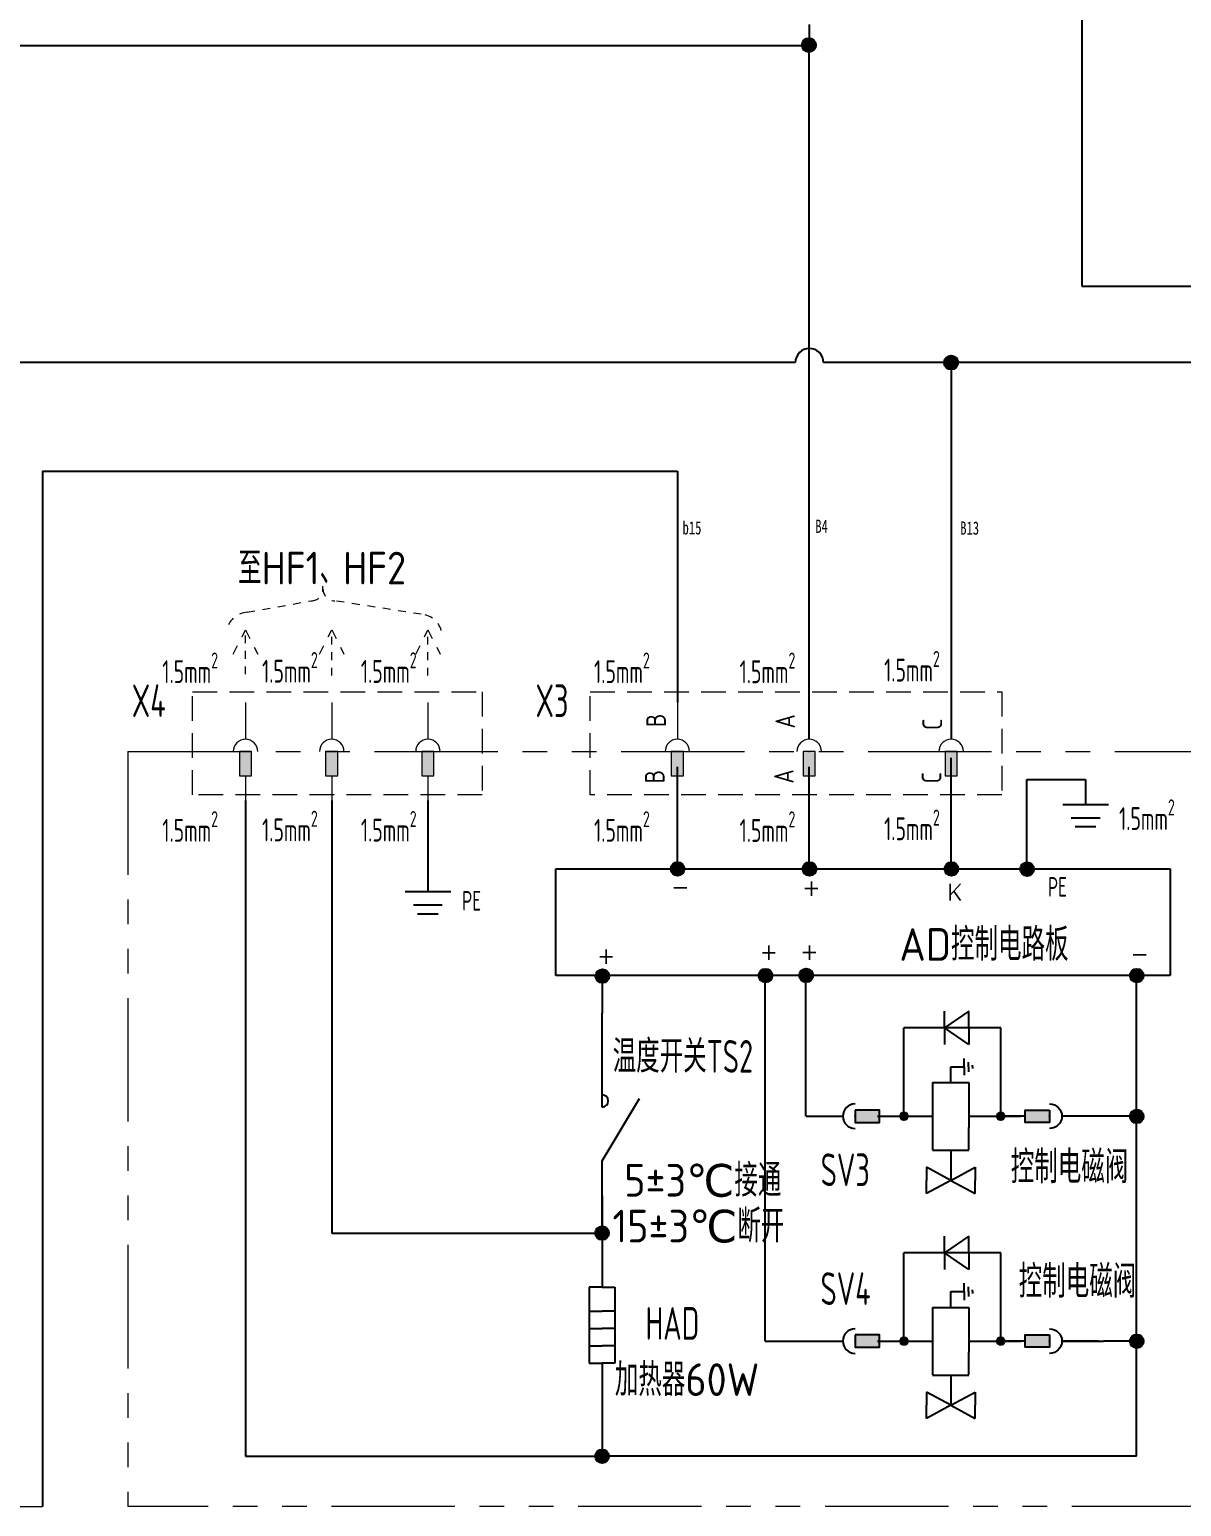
# Model space of a CAD drawing. Header units: millimetres. Extents: x 0 to 840, y 0 to 594.
# Drawn here: x 465.7 to 614, y 193.2 to 383.2 of the extents above; entities that cross this region are included whole.
import ezdxf
from ezdxf.enums import TextEntityAlignment as Align

# ---------------------------------------------------------------- set-up
doc = ezdxf.new("R2010")
doc.units = ezdxf.units.MM
for name, pattern in [('CENTER2', [12, 7, -1, 1, -1, 1, -1]), ('HIDDEN', [9.525, 6.35, -3.175]), ('PHANTOM2', [31.75, 15.875, -3.175, 3.175, -3.175, 3.175, -3.175]), ('虚线', [2, 1, -1])]:
    doc.linetypes.add(name, pattern=pattern)
for name, color, linetype, lineweight in [('BLK_0.5mm^2', 7, 'Continuous', 18), ('SYMS', 7, 'Continuous', 18), ('TAGS', 51, 'Continuous', 18), ('双点划线', 6, 'CENTER2', 18), ('尺寸线层', 3, 'Continuous', 13), ('标注', 3, 'Continuous', 18), ('粗实线层', 7, 'Continuous', 25), ('虚线', 2, 'HIDDEN', 18), ('虚线层', 6, '虚线', 13)]:
    doc.layers.add(name, color=color, linetype=linetype, lineweight=lineweight)
doc.layers.add('触点标识', color=11, linetype='Continuous')
doc.styles.add('WD', font='romans.shx', dxfattribs={"bigfont": 'gbcbig.shx'})
doc.styles.add('WD_IEC', font='isocp2.shx', dxfattribs={"width": 0.9, "bigfont": 'gbcbig.shx'})
doc.styles.add('工程字', font='gbenor.shx', dxfattribs={"bigfont": 'gbcbig.shx'})
doc.styles.add('标准', font='isoct2.shx')
doc.styles.add('海泰标注样式', font='isocp.shx', dxfattribs={"width": 0.7, "bigfont": 'gbcbig.shx'})
doc.styles.add('海泰汉字样式', font='仿宋_GB2312.ttf', dxfattribs={"width": 0.7, "height": 1.7})

# ---------------------------------------------------------------- blocks, each defined once
blk = doc.blocks.new('HA1X2_1')
blk.add_lwpolyline([(-1.25, -2.5), (0, 0), (1.25, -2.5)])
at = {"style": 'WD_IEC'}
for tag, p in [('DESC1', (0, 5.1)), ('DESC2', (0, 1.25))]:
    blk.add_attdef(tag, text='', height=2.5, dxfattribs=at).set_placement(p, align=Align.CENTER)
blk.add_attdef('X8TERM01', (0, 0), '', height=0.32, dxfattribs=at)
blk = doc.blocks.new('VC01JP_1')
blk.add_hatch(color=256).paths.add_polyline_path([(0.62, -2.5), (0.62, 0), (-0.62, 0), (-0.62, -2.5)], flags=0)
for p, q in [((0, 5), (0, 1.25)), ((0, -2.5), (0, -5))]:
    blk.add_line(p, q)
blk.add_lwpolyline([(0.62, 0), (-0.62, 0), (-0.62, -2.5), (0.62, -2.5)], close=True)
blk.add_arc((0, 0), 1.25, 0, 180)
blk.add_point((0, 0))
at = {"style": 'WD_IEC'}
for tag, p in [('INST', (-5.25, 8)), ('LOC', (-5.25, 5)), ('TAG1', (-5.25, 2)), ('DESC1', (-5.25, -5.1)), ('DESC2', (-5.25, -8.1)), ('DESC3', (-5.25, -11.1))]:
    blk.add_attdef(tag, text='', height=2, dxfattribs=at).set_placement(p, align=Align.RIGHT)
blk.add_attdef('TERM02', text='', height=2, rotation=90, dxfattribs=at).set_placement((-1, 5), align=Align.RIGHT)
for tag, p, height in [('X2TERM02', (0, 5), 0.32), ('X2TERMDESC02', (0, 4.48), 0.32), ('MFG', (2.75, 4), 1.5), ('CAT', (2.75, 1.5), 1.5), ('X4LINK', (-1.25, -1.25), 0.32), ('X1LINK', (1.25, -1.25), 0.32), ('ASSYCODE', (2.75, -2.75), 1), ('FAMILY', (2.75, -4.25), 1), ('X8TERM01', (0, -5), 0.32), ('X8TERMDESC01', (0, -5.52), 0.32), ('CATDESC', (2.75, -5.75), 1)]:
    blk.add_attdef(tag, p, '', height=height, dxfattribs=at)
blk.add_attdef('TERM01', (-1, -5), '', height=2, rotation=90, dxfattribs=at)
blk = doc.blocks.new('gwae')
blk.add_hatch(color=256).paths.add_polyline_path([(413.18, 275.01), (413.18, 278.76), (411.3, 278.76), (411.3, 275.01)], flags=0)
for p, q in [((412.24, 286.26), (412.24, 280.64)), ((412.24, 275.01), (412.24, 271.26))]:
    blk.add_line(p, q)
blk.add_lwpolyline([(413.18, 278.76), (411.3, 278.76), (411.3, 275.01), (413.18, 275.01)], close=True)
blk.add_arc((412.24, 278.76), 1.88, 0, 180)
blk.add_point((412.24, 278.76))
blk = doc.blocks.new('rq2e')
at = {"color": 7, "ltscale": 0.416487}
blk.add_line((1065.04, 260.3), (1065.04, 251.87), dxfattribs=at)
at = {"color": 7, "ltscale": 0.007597}
for p, q in [((1064.45, 256.26), (1064.49, 256.48)), ((1064.45, 256.26), (1064.49, 256.48)), ((1064.49, 256.03), (1064.45, 256.26)), ((1064.49, 256.03), (1064.45, 256.26)), ((1064.49, 256.48), (1064.62, 256.67)), ((1064.49, 256.48), (1064.62, 256.67)), ((1064.62, 255.84), (1064.49, 256.03)), ((1064.62, 255.84), (1064.49, 256.03)), ((1064.62, 256.67), (1064.81, 256.8)), ((1064.62, 256.67), (1064.81, 256.8)), ((1064.81, 255.71), (1064.62, 255.84)), ((1064.81, 255.71), (1064.62, 255.84)), ((1064.81, 256.8), (1065.04, 256.85)), ((1064.81, 256.8), (1065.04, 256.85)), ((1065.04, 255.66), (1064.81, 255.71)), ((1065.04, 255.66), (1064.81, 255.71)), ((1065.04, 256.85), (1065.27, 256.8)), ((1065.04, 256.85), (1065.27, 256.8)), ((1065.27, 255.71), (1065.04, 255.66)), ((1065.27, 255.71), (1065.04, 255.66)), ((1065.27, 256.8), (1065.46, 256.67)), ((1065.27, 256.8), (1065.46, 256.67)), ((1065.46, 255.84), (1065.27, 255.71)), ((1065.46, 255.84), (1065.27, 255.71)), ((1065.46, 256.67), (1065.59, 256.48)), ((1065.46, 256.67), (1065.59, 256.48)), ((1065.59, 256.03), (1065.46, 255.84)), ((1065.59, 256.03), (1065.46, 255.84)), ((1065.59, 256.48), (1065.63, 256.26)), ((1065.59, 256.48), (1065.63, 256.26)), ((1065.63, 256.26), (1065.59, 256.03)), ((1065.63, 256.26), (1065.59, 256.03)), ((1064.45, 241.44), (1064.49, 241.66)), ((1064.45, 241.44), (1064.49, 241.66)), ((1064.49, 241.21), (1064.45, 241.44)), ((1064.49, 241.21), (1064.45, 241.44)), ((1064.49, 241.66), (1064.62, 241.85)), ((1064.49, 241.66), (1064.62, 241.85)), ((1064.62, 241.02), (1064.49, 241.21)), ((1064.62, 241.02), (1064.49, 241.21)), ((1064.62, 241.85), (1064.81, 241.98)), ((1064.62, 241.85), (1064.81, 241.98)), ((1064.81, 240.89), (1064.62, 241.02)), ((1064.81, 240.89), (1064.62, 241.02)), ((1064.81, 241.98), (1065.04, 242.03)), ((1064.81, 241.98), (1065.04, 242.03)), ((1065.04, 240.85), (1064.81, 240.89)), ((1065.04, 240.85), (1064.81, 240.89)), ((1065.04, 242.03), (1065.27, 241.98)), ((1065.04, 242.03), (1065.27, 241.98)), ((1065.27, 240.89), (1065.04, 240.85)), ((1065.27, 240.89), (1065.04, 240.85)), ((1065.27, 241.98), (1065.46, 241.85)), ((1065.27, 241.98), (1065.46, 241.85)), ((1065.46, 241.02), (1065.27, 240.89)), ((1065.46, 241.02), (1065.27, 240.89)), ((1065.46, 241.85), (1065.59, 241.66)), ((1065.46, 241.85), (1065.59, 241.66)), ((1065.59, 241.21), (1065.46, 241.02)), ((1065.59, 241.21), (1065.46, 241.02)), ((1065.59, 241.66), (1065.63, 241.44)), ((1065.59, 241.66), (1065.63, 241.44)), ((1065.63, 241.44), (1065.59, 241.21)), ((1065.63, 241.44), (1065.59, 241.21))]:
    blk.add_line(p, q, dxfattribs=at)
at = {"color": 7, "ltscale": 0.445714}
for p, q in [((1065.03, 256.26), (1078.57, 256.26)), ((1065.03, 256.26), (1078.57, 256.26)), ((1065.04, 241.44), (1078.58, 241.44)), ((1065.04, 241.44), (1078.58, 241.44))]:
    blk.add_line(p, q, dxfattribs=at)
at = {"color": 7, "ltscale": 0.204694}
blk.add_line((1078.58, 250.04), (1078.57, 256.26), dxfattribs=at)
blk.add_line((1078.58, 250.04), (1078.57, 256.26), dxfattribs=at)
at = {"color": 7, "ltscale": 0.092843}
for q in [(1053.19, 252.81), (1053.19, 252.81), (1057.23, 252.81), (1057.23, 252.81), (1053.19, 245.38), (1053.19, 245.38), (1057.23, 245.38), (1057.23, 245.38)]:
    blk.add_line((1055.21, 249.09), q, dxfattribs=at)
at = {"color": 7, "ltscale": 0.044268}
for p, q in [((1053.19, 252.81), (1055.21, 252.81)), ((1053.19, 252.81), (1055.21, 252.81)), ((1053.19, 245.38), (1055.21, 245.38)), ((1053.19, 245.38), (1055.21, 245.38))]:
    blk.add_line(p, q, dxfattribs=at)
at = {"color": 7, "ltscale": 0.044269}
for p, q in [((1057.23, 252.81), (1055.21, 252.81)), ((1057.23, 252.81), (1055.21, 252.81)), ((1057.23, 245.38), (1055.21, 245.38)), ((1057.23, 245.38), (1055.21, 245.38))]:
    blk.add_line(p, q, dxfattribs=at)
at = {"color": 7, "ltscale": 0.18267}
for p, q in [((1059.83, 251.87), (1059.83, 246.32)), ((1070.2, 251.87), (1070.2, 246.32))]:
    blk.add_line(p, q, dxfattribs=at)
at = {"color": 7, "ltscale": 0.226511}
for p, q in [((1070.2, 251.87), (1059.88, 251.87)), ((1059.88, 246.32), (1063.32, 246.32)), ((1070.2, 246.32), (1063.32, 246.32)), ((1070.2, 246.32), (1063.32, 246.32))]:
    blk.add_line(p, q, dxfattribs=at)
at = {"color": 7, "ltscale": 0.121009}
blk.add_line((1059.83, 249.09), (1055.21, 249.09), dxfattribs=at)
at = {"color": 7, "ltscale": 0.067085}
blk.add_line((1070.2, 249.09), (1072.61, 249.09), dxfattribs=at)
at = {"color": 7, "ltscale": 0.04459}
blk.add_line((1072.61, 249.09), (1072.61, 247.05), dxfattribs=at)
at = {"color": 7, "ltscale": 0.148438}
for p in [(1076.03, 246.32), (1076.03, 246.32), (1081.13, 246.32), (1081.13, 246.32)]:
    blk.add_line(p, (1078.58, 250.04), dxfattribs=at)
at = {"color": 7, "ltscale": 0.083936}
for p, q in [((1078.58, 250.04), (1076.03, 250.04)), ((1078.58, 250.04), (1076.03, 250.04)), ((1078.58, 250.04), (1081.13, 250.04)), ((1078.58, 250.04), (1081.13, 250.04)), ((1078.58, 246.32), (1076.03, 246.32)), ((1078.58, 246.32), (1076.03, 246.32)), ((1078.58, 246.32), (1081.13, 246.32)), ((1078.58, 246.32), (1081.13, 246.32))]:
    blk.add_line(p, q, dxfattribs=at)
at = {"color": 7, "ltscale": 0.16075}
for q in [(1078.58, 250.04), (1078.58, 246.32)]:
    blk.add_line((1078.58, 241.44), q, dxfattribs=at)
at = {"color": 7, "ltscale": 0.028234}
blk.add_line((1072.61, 247.05), (1071.32, 247.05), dxfattribs=at)
at = {"color": 7, "ltscale": 0.028235}
blk.add_line((1072.61, 247.05), (1073.9, 247.05), dxfattribs=at)
at = {"color": 7, "ltscale": 0.321499}
blk.add_line((1065.04, 246.32), (1065.04, 238.35), dxfattribs=at)
at = {"color": 7, "ltscale": 0.016336}
for q in [(1071.86, 246.37), (1073.35, 246.37)]:
    blk.add_line((1072.61, 246.37), q, dxfattribs=at)
at = {"color": 7, "ltscale": 0.005879}
for q in [(1072.34, 245.77), (1072.88, 245.77)]:
    blk.add_line((1072.61, 245.77), q, dxfattribs=at)
at = {"color": 7}
for centre in [(1065.04, 256.26), (1065.04, 241.44)]:
    blk.add_circle(centre, 0.591, dxfattribs=at)
for points in [[(1065.59, 256.03), (1064.45, 256.26), (1064.62, 256.67), (1064.49, 256.48)], [(1065.59, 256.03), (1064.45, 256.26), (1064.62, 256.67), (1064.49, 256.48)], [(1065.59, 256.03), (1064.62, 255.84), (1064.45, 256.26), (1064.49, 256.03)], [(1065.59, 256.03), (1064.62, 255.84), (1064.45, 256.26), (1064.49, 256.03)], [(1065.59, 256.03), (1064.62, 256.67), (1065.04, 256.85), (1064.81, 256.8)], [(1065.59, 256.03), (1064.62, 256.67), (1065.04, 256.85), (1064.81, 256.8)], [(1065.59, 256.03), (1065.04, 255.66), (1064.62, 255.84), (1064.81, 255.71)], [(1065.59, 256.03), (1065.04, 255.66), (1064.62, 255.84), (1064.81, 255.71)], [(1065.59, 256.03), (1065.04, 256.85), (1065.46, 256.67), (1065.27, 256.8)], [(1065.59, 256.03), (1065.04, 256.85), (1065.46, 256.67), (1065.27, 256.8)], [(1065.59, 256.03), (1065.46, 255.84), (1065.04, 255.66), (1065.27, 255.71)], [(1065.59, 256.03), (1065.46, 255.84), (1065.04, 255.66), (1065.27, 255.71)], [(1065.59, 256.03), (1065.46, 256.67), (1065.63, 256.26), (1065.59, 256.48)], [(1065.59, 256.03), (1065.46, 256.67), (1065.63, 256.26), (1065.59, 256.48)], [(1065.59, 241.21), (1064.45, 241.44), (1064.62, 241.85), (1064.49, 241.66)], [(1065.59, 241.21), (1064.45, 241.44), (1064.62, 241.85), (1064.49, 241.66)], [(1065.59, 241.21), (1064.62, 241.02), (1064.45, 241.44), (1064.49, 241.21)], [(1065.59, 241.21), (1064.62, 241.02), (1064.45, 241.44), (1064.49, 241.21)], [(1065.59, 241.21), (1064.62, 241.85), (1065.04, 242.03), (1064.81, 241.98)], [(1065.59, 241.21), (1064.62, 241.85), (1065.04, 242.03), (1064.81, 241.98)], [(1065.59, 241.21), (1065.04, 240.85), (1064.62, 241.02), (1064.81, 240.89)], [(1065.59, 241.21), (1065.04, 240.85), (1064.62, 241.02), (1064.81, 240.89)], [(1065.59, 241.21), (1065.04, 242.03), (1065.46, 241.85), (1065.27, 241.98)], [(1065.59, 241.21), (1065.04, 242.03), (1065.46, 241.85), (1065.27, 241.98)], [(1065.59, 241.21), (1065.46, 241.02), (1065.04, 240.85), (1065.27, 240.89)], [(1065.59, 241.21), (1065.46, 241.02), (1065.04, 240.85), (1065.27, 240.89)], [(1065.59, 241.21), (1065.46, 241.85), (1065.63, 241.44), (1065.59, 241.66)], [(1065.59, 241.21), (1065.46, 241.85), (1065.63, 241.44), (1065.59, 241.66)]]:
    blk.add_solid(points, dxfattribs=at)
blk = doc.blocks.new('tgsef')
blk.add_line((948.94, -409.05), (948.94, -394.67))
at = {"color": 7, "ltscale": 0.287133}
blk.add_line((948.94, -417.26), (954.7, -407.73), dxfattribs=at)
at = {"color": 7}
blk.add_line((948.94, -428.35), (948.94, -417.26), dxfattribs=at)
blk.add_arc((948.94, -408.11), 0.938, 270, 90)
blk = doc.blocks.new('bfcgb')
blk.add_hatch(color=256).paths.add_polyline_path([(1495.06, 338, 1), (1492.9, 338, 1)])
blk.add_circle((1493.98, 338), 1.08)

msp = doc.modelspace()

# ---------------------------------------------------------------- linework, layer by layer
for p, q in [((601.17, 413.94), (601.17, 350.19)), ((566.09, 383.85), (566.09, 381.13)), ((418.1, 381.13), (508.66, 381.13)), ((508.66, 381.13), (566.09, 381.13)), ((566.09, 291.88), (566.09, 381.13)), ((601.17, 350.19), (684.1, 350.19)), ((564.3, 340.35), (416.32, 340.35)), ((630.53, 340.35), (567.93, 340.35)), ((584.36, 340.35), (584.36, 341.25)), ((584.36, 339.44), (584.36, 291.88)), ((467.42, 326.39), (467.42, 193.15)), ((584.36, 275.21), (584.36, 289.48)), ((549.12, 275.21), (549.12, 288.34)), ((566.09, 275.21), (566.09, 288.34)), ((594.1, 275.18), (594.1, 286.68)), ((594.1, 286.68), (601.66, 286.68)), ((601.66, 286.68), (601.66, 283.48)), ((493.54, 284), (493.54, 199.61)), ((504.64, 284), (504.64, 228.33)), ((517.02, 284), (517.02, 275.48)), ((517.02, 275.48), (517.02, 272.27)), ((533.5, 275.18), (612.55, 275.18)), ((533.5, 261.49), (533.5, 275.18)), ((612.55, 275.18), (612.55, 261.49)), ((612.55, 261.49), (533.5, 261.49)), ((539.43, 261.49), (539.43, 256.62)), ((560.43, 243.36), (560.43, 261.43)), ((565.66, 243.39), (565.66, 261.45)), ((608.21, 199.61), (608.21, 261.49)), ((608.21, 243.36), (603.35, 243.36)), ((539.43, 233.14), (539.43, 221.35)), ((504.64, 228.33), (539.43, 228.33)), ((560.43, 214.44), (565.7, 214.44)), ((598.62, 214.44), (603.99, 214.44)), ((608.21, 214.44), (603.99, 214.44)), ((539.43, 211.57), (539.43, 199.61)), ((493.54, 199.61), (539.43, 199.61)), ((608.21, 199.61), (539.43, 199.61))]:
    msp.add_line(p, q)
at = {"color": 1}
for p, q in [((598.72, 283.48), (604.61, 283.48)), ((599.81, 281.77), (603.52, 281.77)), ((600.33, 280.63), (602.99, 280.63)), ((514.07, 272.27), (519.96, 272.27)), ((515.17, 270.57), (518.87, 270.57)), ((515.69, 269.43), (518.35, 269.43))]:
    msp.add_line(p, q, dxfattribs=at)
at = {"color": 7, "ltscale": 0.007597}
for p, q in [((548.34, 275.53), (548.53, 275.81)), ((548.34, 275.53), (548.53, 275.81)), ((548.53, 275.81), (548.82, 276.01)), ((548.53, 275.81), (548.82, 276.01)), ((548.82, 276.01), (549.16, 276.07)), ((548.82, 276.01), (549.16, 276.07)), ((549.16, 276.07), (549.49, 276.01)), ((549.16, 276.07), (549.49, 276.01)), ((549.49, 276.01), (549.78, 275.81)), ((549.49, 276.01), (549.78, 275.81)), ((549.78, 275.81), (549.97, 275.53)), ((549.78, 275.81), (549.97, 275.53)), ((565.31, 275.53), (565.51, 275.81)), ((565.31, 275.53), (565.51, 275.81)), ((565.51, 275.81), (565.79, 276.01)), ((565.51, 275.81), (565.79, 276.01)), ((565.79, 276.01), (566.13, 276.07)), ((565.79, 276.01), (566.13, 276.07)), ((566.13, 276.07), (566.47, 276.01)), ((566.13, 276.07), (566.47, 276.01)), ((566.47, 276.01), (566.75, 275.81)), ((566.47, 276.01), (566.75, 275.81)), ((566.75, 275.81), (566.95, 275.53)), ((566.75, 275.81), (566.95, 275.53)), ((583.58, 275.53), (583.77, 275.81)), ((583.58, 275.53), (583.77, 275.81)), ((583.77, 275.81), (584.06, 276.01)), ((583.77, 275.81), (584.06, 276.01)), ((584.06, 276.01), (584.39, 276.07)), ((584.06, 276.01), (584.39, 276.07)), ((584.39, 276.07), (584.73, 276.01)), ((584.39, 276.07), (584.73, 276.01)), ((584.73, 276.01), (585.02, 275.81)), ((584.73, 276.01), (585.02, 275.81)), ((585.02, 275.81), (585.21, 275.53)), ((585.02, 275.81), (585.21, 275.53)), ((593.32, 275.5), (593.51, 275.79)), ((593.32, 275.5), (593.51, 275.79)), ((593.51, 275.79), (593.8, 275.98)), ((593.51, 275.79), (593.8, 275.98)), ((593.8, 275.98), (594.14, 276.04)), ((593.8, 275.98), (594.14, 276.04)), ((594.14, 276.04), (594.48, 275.98)), ((594.14, 276.04), (594.48, 275.98)), ((594.48, 275.98), (594.76, 275.79)), ((594.48, 275.98), (594.76, 275.79)), ((594.76, 275.79), (594.95, 275.5)), ((594.76, 275.79), (594.95, 275.5)), ((548.27, 275.19), (548.34, 275.53)), ((548.27, 275.19), (548.34, 275.53)), ((548.34, 274.85), (548.27, 275.19)), ((548.34, 274.85), (548.27, 275.19)), ((548.53, 274.57), (548.34, 274.85)), ((548.53, 274.57), (548.34, 274.85)), ((548.82, 274.37), (548.53, 274.57)), ((548.82, 274.37), (548.53, 274.57)), ((549.16, 274.31), (548.82, 274.37)), ((549.16, 274.31), (548.82, 274.37)), ((549.49, 274.37), (549.16, 274.31)), ((549.49, 274.37), (549.16, 274.31)), ((549.78, 274.57), (549.49, 274.37)), ((549.78, 274.57), (549.49, 274.37)), ((549.97, 274.85), (549.78, 274.57)), ((549.97, 274.85), (549.78, 274.57)), ((549.97, 275.53), (550.04, 275.19)), ((549.97, 275.53), (550.04, 275.19)), ((550.04, 275.19), (549.97, 274.85)), ((550.04, 275.19), (549.97, 274.85)), ((565.25, 275.19), (565.31, 275.53)), ((565.25, 275.19), (565.31, 275.53)), ((565.31, 274.85), (565.25, 275.19)), ((565.31, 274.85), (565.25, 275.19)), ((565.51, 274.57), (565.31, 274.85)), ((565.51, 274.57), (565.31, 274.85)), ((565.79, 274.37), (565.51, 274.57)), ((565.79, 274.37), (565.51, 274.57)), ((566.13, 274.31), (565.79, 274.37)), ((566.13, 274.31), (565.79, 274.37)), ((566.47, 274.37), (566.13, 274.31)), ((566.47, 274.37), (566.13, 274.31)), ((566.75, 274.57), (566.47, 274.37)), ((566.75, 274.57), (566.47, 274.37)), ((566.95, 274.85), (566.75, 274.57)), ((566.95, 274.85), (566.75, 274.57)), ((566.95, 275.53), (567.01, 275.19)), ((566.95, 275.53), (567.01, 275.19)), ((567.01, 275.19), (566.95, 274.85)), ((567.01, 275.19), (566.95, 274.85)), ((583.51, 275.19), (583.58, 275.53)), ((583.51, 275.19), (583.58, 275.53)), ((583.58, 274.85), (583.51, 275.19)), ((583.58, 274.85), (583.51, 275.19)), ((583.77, 274.57), (583.58, 274.85)), ((583.77, 274.57), (583.58, 274.85)), ((584.06, 274.37), (583.77, 274.57)), ((584.06, 274.37), (583.77, 274.57)), ((584.39, 274.31), (584.06, 274.37)), ((584.39, 274.31), (584.06, 274.37)), ((584.73, 274.37), (584.39, 274.31)), ((584.73, 274.37), (584.39, 274.31)), ((585.02, 274.57), (584.73, 274.37)), ((585.02, 274.57), (584.73, 274.37)), ((585.21, 274.85), (585.02, 274.57)), ((585.21, 274.85), (585.02, 274.57)), ((585.21, 275.53), (585.28, 275.19)), ((585.21, 275.53), (585.28, 275.19)), ((585.28, 275.19), (585.21, 274.85)), ((585.28, 275.19), (585.21, 274.85)), ((593.25, 275.16), (593.32, 275.5)), ((593.25, 275.16), (593.32, 275.5)), ((593.32, 274.82), (593.25, 275.16)), ((593.32, 274.82), (593.25, 275.16)), ((593.51, 274.54), (593.32, 274.82)), ((593.51, 274.54), (593.32, 274.82)), ((593.8, 274.35), (593.51, 274.54)), ((593.8, 274.35), (593.51, 274.54)), ((594.14, 274.28), (593.8, 274.35)), ((594.14, 274.28), (593.8, 274.35)), ((594.48, 274.35), (594.14, 274.28)), ((594.48, 274.35), (594.14, 274.28)), ((594.76, 274.54), (594.48, 274.35)), ((594.76, 274.54), (594.48, 274.35)), ((594.95, 274.82), (594.76, 274.54)), ((594.95, 274.82), (594.76, 274.54)), ((594.95, 275.5), (595.02, 275.16)), ((594.95, 275.5), (595.02, 275.16)), ((595.02, 275.16), (594.95, 274.82)), ((595.02, 275.16), (594.95, 274.82)), ((539.13, 262.22), (539.47, 262.29)), ((539.13, 262.22), (539.47, 262.29)), ((539.47, 262.29), (539.81, 262.22)), ((539.47, 262.29), (539.81, 262.22)), ((559.84, 262.09), (560.13, 262.29)), ((559.84, 262.09), (560.13, 262.29)), ((560.13, 262.29), (560.46, 262.35)), ((560.13, 262.29), (560.46, 262.35)), ((560.46, 262.35), (560.8, 262.29)), ((560.46, 262.35), (560.8, 262.29)), ((560.8, 262.29), (561.09, 262.09)), ((560.8, 262.29), (561.09, 262.09)), ((565.07, 262.12), (565.36, 262.31)), ((565.07, 262.12), (565.36, 262.31)), ((565.36, 262.31), (565.7, 262.38)), ((565.36, 262.31), (565.7, 262.38)), ((565.7, 262.38), (566.04, 262.31)), ((565.7, 262.38), (566.04, 262.31)), ((566.04, 262.31), (566.32, 262.12)), ((566.04, 262.31), (566.32, 262.12)), ((607.63, 262.09), (607.91, 262.29)), ((607.63, 262.09), (607.91, 262.29)), ((607.91, 262.29), (608.25, 262.35)), ((607.91, 262.29), (608.25, 262.35)), ((608.25, 262.35), (608.59, 262.29)), ((608.25, 262.35), (608.59, 262.29)), ((608.59, 262.29), (608.88, 262.09)), ((608.59, 262.29), (608.88, 262.09)), ((538.59, 261.4), (538.66, 261.74)), ((538.59, 261.4), (538.66, 261.74)), ((538.66, 261.07), (538.59, 261.4)), ((538.66, 261.07), (538.59, 261.4)), ((538.66, 261.74), (538.85, 262.03)), ((538.66, 261.74), (538.85, 262.03)), ((538.85, 260.78), (538.66, 261.07)), ((538.85, 260.78), (538.66, 261.07)), ((538.85, 262.03), (539.13, 262.22)), ((538.85, 262.03), (539.13, 262.22)), ((539.13, 260.59), (538.85, 260.78)), ((539.13, 260.59), (538.85, 260.78)), ((539.47, 260.52), (539.13, 260.59)), ((539.47, 260.52), (539.13, 260.59)), ((539.81, 260.59), (539.47, 260.52)), ((539.81, 260.59), (539.47, 260.52)), ((539.81, 262.22), (540.1, 262.03)), ((539.81, 262.22), (540.1, 262.03)), ((540.1, 260.78), (539.81, 260.59)), ((540.1, 260.78), (539.81, 260.59)), ((540.1, 262.03), (540.29, 261.74)), ((540.1, 262.03), (540.29, 261.74)), ((540.29, 261.07), (540.1, 260.78)), ((540.29, 261.07), (540.1, 260.78)), ((540.29, 261.74), (540.35, 261.4)), ((540.29, 261.74), (540.35, 261.4)), ((540.35, 261.4), (540.29, 261.07)), ((540.35, 261.4), (540.29, 261.07)), ((559.58, 261.47), (559.65, 261.81)), ((559.58, 261.47), (559.65, 261.81)), ((559.65, 261.13), (559.58, 261.47)), ((559.65, 261.13), (559.58, 261.47)), ((559.65, 261.81), (559.84, 262.09)), ((559.65, 261.81), (559.84, 262.09)), ((559.84, 260.84), (559.65, 261.13)), ((559.84, 260.84), (559.65, 261.13)), ((560.13, 260.65), (559.84, 260.84)), ((560.13, 260.65), (559.84, 260.84)), ((560.46, 260.59), (560.13, 260.65)), ((560.46, 260.59), (560.13, 260.65)), ((560.8, 260.65), (560.46, 260.59)), ((560.8, 260.65), (560.46, 260.59)), ((561.09, 260.84), (560.8, 260.65)), ((561.09, 260.84), (560.8, 260.65)), ((561.09, 262.09), (561.28, 261.81)), ((561.09, 262.09), (561.28, 261.81)), ((561.28, 261.13), (561.09, 260.84)), ((561.28, 261.13), (561.09, 260.84)), ((561.28, 261.81), (561.35, 261.47)), ((561.28, 261.81), (561.35, 261.47)), ((561.35, 261.47), (561.28, 261.13)), ((561.35, 261.47), (561.28, 261.13)), ((564.81, 261.49), (564.88, 261.83)), ((564.81, 261.49), (564.88, 261.83)), ((564.88, 261.15), (564.81, 261.49)), ((564.88, 261.15), (564.81, 261.49)), ((564.88, 261.83), (565.07, 262.12)), ((564.88, 261.83), (565.07, 262.12)), ((565.07, 260.87), (564.88, 261.15)), ((565.07, 260.87), (564.88, 261.15)), ((565.36, 260.68), (565.07, 260.87)), ((565.36, 260.68), (565.07, 260.87)), ((565.7, 260.61), (565.36, 260.68)), ((565.7, 260.61), (565.36, 260.68)), ((566.04, 260.68), (565.7, 260.61)), ((566.04, 260.68), (565.7, 260.61)), ((566.32, 260.87), (566.04, 260.68)), ((566.32, 260.87), (566.04, 260.68)), ((566.32, 262.12), (566.51, 261.83)), ((566.32, 262.12), (566.51, 261.83)), ((566.51, 261.15), (566.32, 260.87)), ((566.51, 261.15), (566.32, 260.87)), ((566.51, 261.83), (566.58, 261.49)), ((566.51, 261.83), (566.58, 261.49)), ((566.58, 261.49), (566.51, 261.15)), ((566.58, 261.49), (566.51, 261.15)), ((607.37, 261.47), (607.44, 261.81)), ((607.37, 261.47), (607.44, 261.81)), ((607.44, 261.13), (607.37, 261.47)), ((607.44, 261.13), (607.37, 261.47)), ((607.44, 261.81), (607.63, 262.09)), ((607.44, 261.81), (607.63, 262.09)), ((607.63, 260.84), (607.44, 261.13)), ((607.63, 260.84), (607.44, 261.13)), ((607.91, 260.65), (607.63, 260.84)), ((607.91, 260.65), (607.63, 260.84)), ((608.25, 260.59), (607.91, 260.65)), ((608.25, 260.59), (607.91, 260.65)), ((608.59, 260.65), (608.25, 260.59)), ((608.59, 260.65), (608.25, 260.59)), ((608.88, 260.84), (608.59, 260.65)), ((608.88, 260.84), (608.59, 260.65)), ((608.88, 262.09), (609.07, 261.81)), ((608.88, 262.09), (609.07, 261.81)), ((609.07, 261.13), (608.88, 260.84)), ((609.07, 261.13), (608.88, 260.84)), ((609.07, 261.81), (609.13, 261.47)), ((609.07, 261.81), (609.13, 261.47)), ((609.13, 261.47), (609.07, 261.13)), ((609.13, 261.47), (609.07, 261.13)), ((607.37, 243.34), (607.44, 243.68)), ((607.37, 243.34), (607.44, 243.68)), ((607.44, 243), (607.37, 243.34)), ((607.44, 243), (607.37, 243.34)), ((607.44, 243.68), (607.63, 243.96)), ((607.44, 243.68), (607.63, 243.96)), ((607.63, 243.96), (607.91, 244.15)), ((607.63, 243.96), (607.91, 244.15)), ((607.91, 244.15), (608.25, 244.22)), ((607.91, 244.15), (608.25, 244.22)), ((608.25, 244.22), (608.59, 244.15)), ((608.25, 244.22), (608.59, 244.15)), ((608.59, 244.15), (608.88, 243.96)), ((608.59, 244.15), (608.88, 243.96)), ((608.88, 243.96), (609.07, 243.68)), ((608.88, 243.96), (609.07, 243.68)), ((609.07, 243.68), (609.13, 243.34)), ((609.07, 243.68), (609.13, 243.34)), ((609.13, 243.34), (609.07, 243)), ((609.13, 243.34), (609.07, 243)), ((607.63, 242.71), (607.44, 243)), ((607.63, 242.71), (607.44, 243)), ((607.91, 242.52), (607.63, 242.71)), ((607.91, 242.52), (607.63, 242.71)), ((608.25, 242.46), (607.91, 242.52)), ((608.25, 242.46), (607.91, 242.52)), ((608.59, 242.52), (608.25, 242.46)), ((608.59, 242.52), (608.25, 242.46)), ((608.88, 242.71), (608.59, 242.52)), ((608.88, 242.71), (608.59, 242.52)), ((609.07, 243), (608.88, 242.71)), ((609.07, 243), (608.88, 242.71)), ((538.55, 228.33), (538.62, 228.67)), ((538.55, 228.33), (538.62, 228.67)), ((538.62, 227.99), (538.55, 228.33)), ((538.62, 227.99), (538.55, 228.33)), ((538.62, 228.67), (538.81, 228.95)), ((538.62, 228.67), (538.81, 228.95)), ((538.81, 228.95), (539.1, 229.15)), ((538.81, 228.95), (539.1, 229.15)), ((539.1, 229.15), (539.43, 229.21)), ((539.1, 229.15), (539.43, 229.21)), ((539.43, 229.21), (539.77, 229.15)), ((539.43, 229.21), (539.77, 229.15)), ((539.77, 229.15), (540.06, 228.95)), ((539.77, 229.15), (540.06, 228.95)), ((540.06, 228.95), (540.25, 228.67)), ((540.06, 228.95), (540.25, 228.67)), ((540.25, 228.67), (540.32, 228.33)), ((540.25, 228.67), (540.32, 228.33)), ((540.32, 228.33), (540.25, 227.99)), ((540.32, 228.33), (540.25, 227.99)), ((538.81, 227.71), (538.62, 227.99)), ((538.81, 227.71), (538.62, 227.99)), ((539.1, 227.51), (538.81, 227.71)), ((539.1, 227.51), (538.81, 227.71)), ((539.43, 227.45), (539.1, 227.51)), ((539.43, 227.45), (539.1, 227.51)), ((539.77, 227.51), (539.43, 227.45)), ((539.77, 227.51), (539.43, 227.45)), ((540.06, 227.71), (539.77, 227.51)), ((540.06, 227.71), (539.77, 227.51)), ((540.25, 227.99), (540.06, 227.71)), ((540.25, 227.99), (540.06, 227.71)), ((607.44, 214.75), (607.63, 215.04)), ((607.44, 214.75), (607.63, 215.04)), ((607.63, 215.04), (607.91, 215.23)), ((607.63, 215.04), (607.91, 215.23)), ((607.91, 215.23), (608.25, 215.29)), ((607.91, 215.23), (608.25, 215.29)), ((608.25, 215.29), (608.59, 215.23)), ((608.25, 215.29), (608.59, 215.23)), ((608.59, 215.23), (608.88, 215.04)), ((608.59, 215.23), (608.88, 215.04)), ((608.88, 215.04), (609.07, 214.75)), ((608.88, 215.04), (609.07, 214.75)), ((607.37, 214.41), (607.44, 214.75)), ((607.37, 214.41), (607.44, 214.75)), ((607.44, 214.07), (607.37, 214.41)), ((607.44, 214.07), (607.37, 214.41)), ((607.63, 213.79), (607.44, 214.07)), ((607.63, 213.79), (607.44, 214.07)), ((607.91, 213.6), (607.63, 213.79)), ((607.91, 213.6), (607.63, 213.79)), ((608.25, 213.53), (607.91, 213.6)), ((608.25, 213.53), (607.91, 213.6)), ((608.59, 213.6), (608.25, 213.53)), ((608.59, 213.6), (608.25, 213.53)), ((608.88, 213.79), (608.59, 213.6)), ((608.88, 213.79), (608.59, 213.6)), ((609.07, 214.07), (608.88, 213.79)), ((609.07, 214.07), (608.88, 213.79)), ((609.07, 214.75), (609.13, 214.41)), ((609.07, 214.75), (609.13, 214.41)), ((609.13, 214.41), (609.07, 214.07)), ((609.13, 214.41), (609.07, 214.07)), ((538.55, 199.61), (538.62, 199.95)), ((538.55, 199.61), (538.62, 199.95)), ((538.62, 199.27), (538.55, 199.61)), ((538.62, 199.27), (538.55, 199.61)), ((538.62, 199.95), (538.81, 200.23)), ((538.62, 199.95), (538.81, 200.23)), ((538.81, 200.23), (539.1, 200.43)), ((538.81, 200.23), (539.1, 200.43)), ((539.1, 200.43), (539.43, 200.49)), ((539.1, 200.43), (539.43, 200.49)), ((539.43, 200.49), (539.77, 200.43)), ((539.43, 200.49), (539.77, 200.43)), ((539.77, 200.43), (540.06, 200.23)), ((539.77, 200.43), (540.06, 200.23)), ((540.06, 200.23), (540.25, 199.95)), ((540.06, 200.23), (540.25, 199.95)), ((540.25, 199.95), (540.32, 199.61)), ((540.25, 199.95), (540.32, 199.61)), ((540.32, 199.61), (540.25, 199.27)), ((540.32, 199.61), (540.25, 199.27)), ((538.81, 198.99), (538.62, 199.27)), ((538.81, 198.99), (538.62, 199.27)), ((539.1, 198.79), (538.81, 198.99)), ((539.1, 198.79), (538.81, 198.99)), ((539.43, 198.73), (539.1, 198.79)), ((539.43, 198.73), (539.1, 198.79)), ((539.77, 198.79), (539.43, 198.73)), ((539.77, 198.79), (539.43, 198.73)), ((540.06, 198.99), (539.77, 198.79)), ((540.06, 198.99), (539.77, 198.79)), ((540.25, 199.27), (540.06, 198.99)), ((540.25, 199.27), (540.06, 198.99))]:
    msp.add_line(p, q, dxfattribs=at)
at = {"color": 7}
msp.add_line((560.43, 214.44), (560.43, 243.36), dxfattribs=at)
at = {"color": 7, "ltscale": 0.036266}
for p, q in [((539.43, 221.35), (537.79, 221.35)), ((539.43, 221.35), (541.08, 221.35)), ((537.79, 218.3), (539.43, 218.3)), ((541.08, 218.3), (539.43, 218.3)), ((537.79, 216.06), (539.43, 216.06)), ((541.08, 216.06), (539.43, 216.06)), ((537.79, 213.81), (539.43, 213.81)), ((541.08, 213.81), (539.43, 213.81)), ((537.79, 211.57), (539.43, 211.57)), ((541.08, 211.57), (539.43, 211.57))]:
    msp.add_line(p, q, dxfattribs=at)
at = {"color": 7, "ltscale": 0.215638}
for p, q in [((537.79, 221.35), (537.79, 211.57)), ((541.08, 221.35), (541.08, 211.57))]:
    msp.add_line(p, q, dxfattribs=at)
at = {"color": 7}
for centre in [(549.16, 275.19), (566.13, 275.19), (584.39, 275.19), (594.14, 275.16), (539.47, 261.4), (560.46, 261.47), (565.7, 261.49), (608.25, 261.47), (608.25, 243.34), (539.43, 228.33), (608.25, 214.41), (539.43, 199.61)]:
    msp.add_circle(centre, 0.883, dxfattribs=at)
msp.add_arc((566.12, 340.34), 1.82, 0.0772, 179.9228)
for points in [[(549.97, 274.85), (548.27, 275.19), (548.53, 275.81), (548.34, 275.53)], [(549.97, 274.85), (548.27, 275.19), (548.53, 275.81), (548.34, 275.53)], [(549.97, 274.85), (548.53, 275.81), (549.16, 276.07), (548.82, 276.01)], [(549.97, 274.85), (548.53, 275.81), (549.16, 276.07), (548.82, 276.01)], [(549.97, 274.85), (549.16, 276.07), (549.78, 275.81), (549.49, 276.01)], [(549.97, 274.85), (549.16, 276.07), (549.78, 275.81), (549.49, 276.01)], [(549.97, 274.85), (549.78, 275.81), (550.04, 275.19), (549.97, 275.53)], [(549.97, 274.85), (549.78, 275.81), (550.04, 275.19), (549.97, 275.53)], [(566.95, 274.85), (565.25, 275.19), (565.51, 275.81), (565.31, 275.53)], [(566.95, 274.85), (565.25, 275.19), (565.51, 275.81), (565.31, 275.53)], [(566.95, 274.85), (565.51, 275.81), (566.13, 276.07), (565.79, 276.01)], [(566.95, 274.85), (565.51, 275.81), (566.13, 276.07), (565.79, 276.01)], [(566.95, 274.85), (566.13, 276.07), (566.75, 275.81), (566.47, 276.01)], [(566.95, 274.85), (566.13, 276.07), (566.75, 275.81), (566.47, 276.01)], [(566.95, 274.85), (566.75, 275.81), (567.01, 275.19), (566.95, 275.53)], [(566.95, 274.85), (566.75, 275.81), (567.01, 275.19), (566.95, 275.53)], [(585.21, 274.85), (583.51, 275.19), (583.77, 275.81), (583.58, 275.53)], [(585.21, 274.85), (583.51, 275.19), (583.77, 275.81), (583.58, 275.53)], [(585.21, 274.85), (583.77, 275.81), (584.39, 276.07), (584.06, 276.01)], [(585.21, 274.85), (583.77, 275.81), (584.39, 276.07), (584.06, 276.01)], [(585.21, 274.85), (584.39, 276.07), (585.02, 275.81), (584.73, 276.01)], [(585.21, 274.85), (584.39, 276.07), (585.02, 275.81), (584.73, 276.01)], [(585.21, 274.85), (585.02, 275.81), (585.28, 275.19), (585.21, 275.53)], [(585.21, 274.85), (585.02, 275.81), (585.28, 275.19), (585.21, 275.53)], [(594.95, 274.82), (593.25, 275.16), (593.51, 275.79), (593.32, 275.5)], [(594.95, 274.82), (593.25, 275.16), (593.51, 275.79), (593.32, 275.5)], [(594.95, 274.82), (593.51, 275.79), (594.14, 276.04), (593.8, 275.98)], [(594.95, 274.82), (593.51, 275.79), (594.14, 276.04), (593.8, 275.98)], [(594.95, 274.82), (594.14, 276.04), (594.76, 275.79), (594.48, 275.98)], [(594.95, 274.82), (594.14, 276.04), (594.76, 275.79), (594.48, 275.98)], [(594.95, 274.82), (594.76, 275.79), (595.02, 275.16), (594.95, 275.5)], [(594.95, 274.82), (594.76, 275.79), (595.02, 275.16), (594.95, 275.5)], [(549.97, 274.85), (548.53, 274.57), (548.27, 275.19), (548.34, 274.85)], [(549.97, 274.85), (548.53, 274.57), (548.27, 275.19), (548.34, 274.85)], [(549.97, 274.85), (549.16, 274.31), (548.53, 274.57), (548.82, 274.37)], [(549.97, 274.85), (549.16, 274.31), (548.53, 274.57), (548.82, 274.37)], [(549.97, 274.85), (549.78, 274.57), (549.16, 274.31), (549.49, 274.37)], [(549.97, 274.85), (549.78, 274.57), (549.16, 274.31), (549.49, 274.37)], [(566.95, 274.85), (565.51, 274.57), (565.25, 275.19), (565.31, 274.85)], [(566.95, 274.85), (565.51, 274.57), (565.25, 275.19), (565.31, 274.85)], [(566.95, 274.85), (566.13, 274.31), (565.51, 274.57), (565.79, 274.37)], [(566.95, 274.85), (566.13, 274.31), (565.51, 274.57), (565.79, 274.37)], [(566.95, 274.85), (566.75, 274.57), (566.13, 274.31), (566.47, 274.37)], [(566.95, 274.85), (566.75, 274.57), (566.13, 274.31), (566.47, 274.37)], [(585.21, 274.85), (583.77, 274.57), (583.51, 275.19), (583.58, 274.85)], [(585.21, 274.85), (583.77, 274.57), (583.51, 275.19), (583.58, 274.85)], [(585.21, 274.85), (584.39, 274.31), (583.77, 274.57), (584.06, 274.37)], [(585.21, 274.85), (584.39, 274.31), (583.77, 274.57), (584.06, 274.37)], [(585.21, 274.85), (585.02, 274.57), (584.39, 274.31), (584.73, 274.37)], [(585.21, 274.85), (585.02, 274.57), (584.39, 274.31), (584.73, 274.37)], [(594.95, 274.82), (593.51, 274.54), (593.25, 275.16), (593.32, 274.82)], [(594.95, 274.82), (593.51, 274.54), (593.25, 275.16), (593.32, 274.82)], [(594.95, 274.82), (594.14, 274.28), (593.51, 274.54), (593.8, 274.35)], [(594.95, 274.82), (594.14, 274.28), (593.51, 274.54), (593.8, 274.35)], [(594.95, 274.82), (594.76, 274.54), (594.14, 274.28), (594.48, 274.35)], [(594.95, 274.82), (594.76, 274.54), (594.14, 274.28), (594.48, 274.35)], [(540.29, 261.07), (538.85, 262.03), (539.47, 262.29), (539.13, 262.22)], [(540.29, 261.07), (538.85, 262.03), (539.47, 262.29), (539.13, 262.22)], [(540.29, 261.07), (539.47, 262.29), (540.1, 262.03), (539.81, 262.22)], [(540.29, 261.07), (539.47, 262.29), (540.1, 262.03), (539.81, 262.22)], [(561.28, 261.13), (559.84, 262.09), (560.46, 262.35), (560.13, 262.29)], [(561.28, 261.13), (559.84, 262.09), (560.46, 262.35), (560.13, 262.29)], [(561.28, 261.13), (560.46, 262.35), (561.09, 262.09), (560.8, 262.29)], [(561.28, 261.13), (560.46, 262.35), (561.09, 262.09), (560.8, 262.29)], [(566.51, 261.15), (565.07, 262.12), (565.7, 262.38), (565.36, 262.31)], [(566.51, 261.15), (565.07, 262.12), (565.7, 262.38), (565.36, 262.31)], [(566.51, 261.15), (565.7, 262.38), (566.32, 262.12), (566.04, 262.31)], [(566.51, 261.15), (565.7, 262.38), (566.32, 262.12), (566.04, 262.31)], [(609.07, 261.13), (607.63, 262.09), (608.25, 262.35), (607.91, 262.29)], [(609.07, 261.13), (607.63, 262.09), (608.25, 262.35), (607.91, 262.29)], [(609.07, 261.13), (608.25, 262.35), (608.88, 262.09), (608.59, 262.29)], [(609.07, 261.13), (608.25, 262.35), (608.88, 262.09), (608.59, 262.29)], [(540.29, 261.07), (538.59, 261.4), (538.85, 262.03), (538.66, 261.74)], [(540.29, 261.07), (538.59, 261.4), (538.85, 262.03), (538.66, 261.74)], [(540.29, 261.07), (538.85, 260.78), (538.59, 261.4), (538.66, 261.07)], [(540.29, 261.07), (538.85, 260.78), (538.59, 261.4), (538.66, 261.07)], [(540.29, 261.07), (539.47, 260.52), (538.85, 260.78), (539.13, 260.59)], [(540.29, 261.07), (539.47, 260.52), (538.85, 260.78), (539.13, 260.59)], [(540.29, 261.07), (540.1, 260.78), (539.47, 260.52), (539.81, 260.59)], [(540.29, 261.07), (540.1, 260.78), (539.47, 260.52), (539.81, 260.59)], [(540.29, 261.07), (540.1, 262.03), (540.35, 261.4), (540.29, 261.74)], [(540.29, 261.07), (540.1, 262.03), (540.35, 261.4), (540.29, 261.74)], [(561.28, 261.13), (559.58, 261.47), (559.84, 262.09), (559.65, 261.81)], [(561.28, 261.13), (559.58, 261.47), (559.84, 262.09), (559.65, 261.81)], [(561.28, 261.13), (559.84, 260.84), (559.58, 261.47), (559.65, 261.13)], [(561.28, 261.13), (559.84, 260.84), (559.58, 261.47), (559.65, 261.13)], [(561.28, 261.13), (560.46, 260.59), (559.84, 260.84), (560.13, 260.65)], [(561.28, 261.13), (560.46, 260.59), (559.84, 260.84), (560.13, 260.65)], [(561.28, 261.13), (561.09, 260.84), (560.46, 260.59), (560.8, 260.65)], [(561.28, 261.13), (561.09, 260.84), (560.46, 260.59), (560.8, 260.65)], [(561.28, 261.13), (561.09, 262.09), (561.35, 261.47), (561.28, 261.81)], [(561.28, 261.13), (561.09, 262.09), (561.35, 261.47), (561.28, 261.81)], [(566.51, 261.15), (564.81, 261.49), (565.07, 262.12), (564.88, 261.83)], [(566.51, 261.15), (564.81, 261.49), (565.07, 262.12), (564.88, 261.83)], [(566.51, 261.15), (565.07, 260.87), (564.81, 261.49), (564.88, 261.15)], [(566.51, 261.15), (565.07, 260.87), (564.81, 261.49), (564.88, 261.15)], [(566.51, 261.15), (565.7, 260.61), (565.07, 260.87), (565.36, 260.68)], [(566.51, 261.15), (565.7, 260.61), (565.07, 260.87), (565.36, 260.68)], [(566.51, 261.15), (566.32, 260.87), (565.7, 260.61), (566.04, 260.68)], [(566.51, 261.15), (566.32, 260.87), (565.7, 260.61), (566.04, 260.68)], [(566.51, 261.15), (566.32, 262.12), (566.58, 261.49), (566.51, 261.83)], [(566.51, 261.15), (566.32, 262.12), (566.58, 261.49), (566.51, 261.83)], [(609.07, 261.13), (607.37, 261.47), (607.63, 262.09), (607.44, 261.81)], [(609.07, 261.13), (607.37, 261.47), (607.63, 262.09), (607.44, 261.81)], [(609.07, 261.13), (607.63, 260.84), (607.37, 261.47), (607.44, 261.13)], [(609.07, 261.13), (607.63, 260.84), (607.37, 261.47), (607.44, 261.13)], [(609.07, 261.13), (608.25, 260.59), (607.63, 260.84), (607.91, 260.65)], [(609.07, 261.13), (608.25, 260.59), (607.63, 260.84), (607.91, 260.65)], [(609.07, 261.13), (608.88, 260.84), (608.25, 260.59), (608.59, 260.65)], [(609.07, 261.13), (608.88, 260.84), (608.25, 260.59), (608.59, 260.65)], [(609.07, 261.13), (608.88, 262.09), (609.13, 261.47), (609.07, 261.81)], [(609.07, 261.13), (608.88, 262.09), (609.13, 261.47), (609.07, 261.81)], [(609.07, 243), (607.37, 243.34), (607.63, 243.96), (607.44, 243.68)], [(609.07, 243), (607.37, 243.34), (607.63, 243.96), (607.44, 243.68)], [(609.07, 243), (607.63, 242.71), (607.37, 243.34), (607.44, 243)], [(609.07, 243), (607.63, 242.71), (607.37, 243.34), (607.44, 243)], [(609.07, 243), (607.63, 243.96), (608.25, 244.22), (607.91, 244.15)], [(609.07, 243), (607.63, 243.96), (608.25, 244.22), (607.91, 244.15)], [(609.07, 243), (608.25, 244.22), (608.88, 243.96), (608.59, 244.15)], [(609.07, 243), (608.25, 244.22), (608.88, 243.96), (608.59, 244.15)], [(609.07, 243), (608.88, 243.96), (609.13, 243.34), (609.07, 243.68)], [(609.07, 243), (608.88, 243.96), (609.13, 243.34), (609.07, 243.68)], [(609.07, 243), (608.25, 242.46), (607.63, 242.71), (607.91, 242.52)], [(609.07, 243), (608.25, 242.46), (607.63, 242.71), (607.91, 242.52)], [(609.07, 243), (608.88, 242.71), (608.25, 242.46), (608.59, 242.52)], [(609.07, 243), (608.88, 242.71), (608.25, 242.46), (608.59, 242.52)], [(540.25, 227.99), (538.55, 228.33), (538.81, 228.95), (538.62, 228.67)], [(540.25, 227.99), (538.55, 228.33), (538.81, 228.95), (538.62, 228.67)], [(540.25, 227.99), (538.81, 227.71), (538.55, 228.33), (538.62, 227.99)], [(540.25, 227.99), (538.81, 227.71), (538.55, 228.33), (538.62, 227.99)], [(540.25, 227.99), (538.81, 228.95), (539.43, 229.21), (539.1, 229.15)], [(540.25, 227.99), (538.81, 228.95), (539.43, 229.21), (539.1, 229.15)], [(540.25, 227.99), (539.43, 229.21), (540.06, 228.95), (539.77, 229.15)], [(540.25, 227.99), (539.43, 229.21), (540.06, 228.95), (539.77, 229.15)], [(540.25, 227.99), (540.06, 228.95), (540.32, 228.33), (540.25, 228.67)], [(540.25, 227.99), (540.06, 228.95), (540.32, 228.33), (540.25, 228.67)], [(540.25, 227.99), (539.43, 227.45), (538.81, 227.71), (539.1, 227.51)], [(540.25, 227.99), (539.43, 227.45), (538.81, 227.71), (539.1, 227.51)], [(540.25, 227.99), (540.06, 227.71), (539.43, 227.45), (539.77, 227.51)], [(540.25, 227.99), (540.06, 227.71), (539.43, 227.45), (539.77, 227.51)], [(609.07, 214.07), (607.37, 214.41), (607.63, 215.04), (607.44, 214.75)], [(609.07, 214.07), (607.37, 214.41), (607.63, 215.04), (607.44, 214.75)], [(609.07, 214.07), (607.63, 215.04), (608.25, 215.29), (607.91, 215.23)], [(609.07, 214.07), (607.63, 215.04), (608.25, 215.29), (607.91, 215.23)], [(609.07, 214.07), (608.25, 215.29), (608.88, 215.04), (608.59, 215.23)], [(609.07, 214.07), (608.25, 215.29), (608.88, 215.04), (608.59, 215.23)], [(609.07, 214.07), (608.88, 215.04), (609.13, 214.41), (609.07, 214.75)], [(609.07, 214.07), (608.88, 215.04), (609.13, 214.41), (609.07, 214.75)], [(609.07, 214.07), (607.63, 213.79), (607.37, 214.41), (607.44, 214.07)], [(609.07, 214.07), (607.63, 213.79), (607.37, 214.41), (607.44, 214.07)], [(609.07, 214.07), (608.25, 213.53), (607.63, 213.79), (607.91, 213.6)], [(609.07, 214.07), (608.25, 213.53), (607.63, 213.79), (607.91, 213.6)], [(609.07, 214.07), (608.88, 213.79), (608.25, 213.53), (608.59, 213.6)], [(609.07, 214.07), (608.88, 213.79), (608.25, 213.53), (608.59, 213.6)], [(540.25, 199.27), (538.55, 199.61), (538.81, 200.23), (538.62, 199.95)], [(540.25, 199.27), (538.55, 199.61), (538.81, 200.23), (538.62, 199.95)], [(540.25, 199.27), (538.81, 198.99), (538.55, 199.61), (538.62, 199.27)], [(540.25, 199.27), (538.81, 198.99), (538.55, 199.61), (538.62, 199.27)], [(540.25, 199.27), (538.81, 200.23), (539.43, 200.49), (539.1, 200.43)], [(540.25, 199.27), (538.81, 200.23), (539.43, 200.49), (539.1, 200.43)], [(540.25, 199.27), (539.43, 200.49), (540.06, 200.23), (539.77, 200.43)], [(540.25, 199.27), (539.43, 200.49), (540.06, 200.23), (539.77, 200.43)], [(540.25, 199.27), (540.06, 200.23), (540.32, 199.61), (540.25, 199.95)], [(540.25, 199.27), (540.06, 200.23), (540.32, 199.61), (540.25, 199.95)], [(540.25, 199.27), (539.43, 198.73), (538.81, 198.99), (539.1, 198.79)], [(540.25, 199.27), (539.43, 198.73), (538.81, 198.99), (539.1, 198.79)], [(540.25, 199.27), (540.06, 198.99), (539.43, 198.73), (539.77, 198.79)], [(540.25, 199.27), (540.06, 198.99), (539.43, 198.73), (539.77, 198.79)]]:
    msp.add_solid(points, dxfattribs=at)
at = {"layer": 'BLK_0.5mm^2'}
msp.add_line((186.38, 193.15), (467.42, 193.15), dxfattribs=at)
at = {"layer": '双点划线', "linetype": 'PHANTOM2'}
for p, q in [((478.41, 290.3), (711, 290.3)), ((478.41, 290.3), (478.41, 193.15)), ((711, 193.15), (478.41, 193.15))]:
    msp.add_line(p, q, dxfattribs=at)
at = {"layer": '粗实线层'}
for p, q in [((467.42, 326.39), (549.12, 326.39)), ((549.12, 326.39), (549.12, 296.6))]:
    msp.add_line(p, q, dxfattribs=at)
at = {"layer": '虚线', "ltscale": 0.5}
for p, q in [((486.71, 297.97), (524.02, 297.97)), ((486.71, 284.73), (486.71, 297.97)), ((524.02, 297.97), (524.02, 284.73)), ((537.9, 297.97), (590.87, 297.97)), ((537.9, 284.73), (537.9, 297.97)), ((590.87, 297.97), (590.87, 284.73)), ((524.02, 284.73), (486.71, 284.73)), ((590.87, 284.73), (537.9, 284.73))]:
    msp.add_line(p, q, dxfattribs=at)
at = {"layer": '虚线层'}
for p, q in [((503.51, 311.2), (503.51, 311.58)), ((493.76, 308.22), (502, 309.69)), ((516.14, 307.95), (505.02, 309.69)), ((493.54, 300.24), (493.54, 305.96)), ((504.64, 300.06), (504.64, 305.96)), ((517.02, 300.06), (517.02, 305.96))]:
    msp.add_line(p, q, dxfattribs=at)
for centre, radius, start, end in [((502, 311.2), 1.51, 270, 0), ((505.02, 311.2), 1.51, 180, 270), ((493.9, 305.38), 2.83, 92.862, 164.7634), ((516, 305.12), 2.83, 15.2366, 87.138)]:
    msp.add_arc(centre, radius, start, end, dxfattribs=at)

# ---------------------------------------------------------------- block references
at = {"xscale": 0.84, "yscale": 0.84, "zscale": 0.84}
for name, p in [('bfcgb', (-688.89, 97.27)), ('bfcgb', (-670.59, 56.42)), ('bfcgb', (-670.59, 56.42)), ('tgsef', (-257.68, 588.14))]:
    msp.add_blockref(name, p, dxfattribs=at)
at = {"yscale": 0.84, "zscale": 0.84}
for name, p, xscale, rotation in [('rq2e', (793.55, -651.27), 0.84, 90), ('gwae', (806.16, -102.92), 0.84, 90), ('gwae', (362.88, -102.92), -0.84, 270), ('rq2e', (793.55, -680.2), 0.84, 90), ('gwae', (806.16, -131.85), 0.84, 90), ('gwae', (362.88, -131.85), -0.84, 270)]:
    msp.add_blockref(name, p, dxfattribs=dict(at, xscale=xscale, rotation=rotation))
at = {"layer": 'SYMS', "linetype": 'PHANTOM2', "xscale": 1.26, "yscale": 1.26, "zscale": 1.26}
for p in [(493.54, 290.3), (504.64, 290.3), (517.02, 290.3), (549.12, 290.3), (566.09, 290.3), (584.36, 290.3)]:
    msp.add_blockref('VC01JP_1', p, dxfattribs=at)
at = {"layer": '虚线层', "xscale": 1.26, "yscale": 1.26, "zscale": 1.26}
for p in [(493.54, 305.96), (504.64, 305.96), (517.02, 305.96)]:
    msp.add_blockref('HA1X2_1', p, dxfattribs=at)

# ---------------------------------------------------------------- texts
at = {"char_height": 2.52, "attachment_point": 1, "rotation": 90, "style": 'WD_IEC'}
for s, width, insert in [('{\\C4;B}', 3.1388, (545.12, 293.44)), ('{\\C4;A}', 3.7927, (561.74, 293.26)), ('{\\C4;C}', 4.7643, (580.67, 293.07)), ('{\\C4;B}', 3.1388, (544.95, 286.19)), ('{\\C4;A}', 3.7927, (561.57, 286.17)), ('{\\C4;C}', 4.7643, (580.58, 286.2))]:
    msp.add_mtext_dynamic_manual_height_columns(s, width=width, gutter_width=10, heights=[0], dxfattribs=dict(at, insert=insert))
at = {"insert": (545.02, 218.81), "char_height": 4.2, "width": 4.1411, "attachment_point": 1}
msp.add_mtext('{\\Fisocp,gbcbig|c134;\\W0.7;\\C3;HAD}', dxfattribs=at)
at = {"layer": 'BLK_0.5mm^2', "char_height": 4.2, "attachment_point": 1, "line_spacing_factor": 0.99982, "style": '标准'}
for s, insert, width in [('{\\Fisocp2,gbcbig|c134;\\C3;AD控制电路板}', (577.7, 267.57), 30.0801), ('{\\Fisocp2,gbcbig|c134;\\C3;温度开关\\W0.7;TS2}', (540.8, 253.17), 22.4989), ('{\\Fisocp2,gbcbig|c134;\\C3;5±3℃接通}', (542.28, 237.22), 22.4989), ('{\\Fisocp2,gbcbig|c134;\\C3;控制电磁阀}', (592.04, 238.93), 30.0801), ('{\\Fisocp2,gbcbig|c134;\\C3;15±3℃断开}', (540.77, 231.33), 22.4989), ('{\\Fisocp2,gbcbig|c134;\\C3;控制电磁阀}', (593.06, 224.2), 30.0801), ('{\\Fisocp2,gbcbig|c134;\\C3;加热器60W}', (541.08, 211.57), 30.0801)]:
    msp.add_mtext(s, dxfattribs=dict(at, insert=insert, width=width))
at = {"layer": 'TAGS', "char_height": 2.52, "width": 17.6411, "attachment_point": 1, "line_spacing_factor": 0.99982, "style": 'WD'}
for insert in [(596.82, 274.13), (521.42, 272.35)]:
    msp.add_mtext('{\\Fisocp2,gbcbig|c134;\\W0.7;\\C3;PE}', dxfattribs=dict(at, insert=insert))
at = {"layer": 'TAGS', "char_height": 2.52, "width": 17.6411, "attachment_point": 1, "style": 'WD'}
for s, insert in [('{\\H0.8571x;-}', (548.29, 273.99)), ('{\\H0.8571x;+}', (565.17, 273.9)), ('{\\H0.8571x;K}', (583.88, 273.27)), ('{\\H0.8571x;+}', (538.76, 265.13)), ('{\\H0.8571x;+}', (559.69, 265.63)), ('{\\H0.8571x;+}', (564.92, 265.65)), ('{\\H0.8571x;-}', (607.41, 265.37))]:
    msp.add_mtext(s, dxfattribs=dict(at, insert=insert))
at = {"layer": '尺寸线层', "char_height": 4.2, "attachment_point": 1}
for s, insert, width, style in [('{\\C3;至HF1、HF2}', (492.6, 316), 35.7176, '工程字'), ('{\\Fisocp,gbcbig|c134;\\W0.7;SV3}', (567.57, 238.58), 15.0159, '工程字'), ('{\\Fisocp,gbcbig|c134;\\W0.7;SV4}', (567.55, 223.28), 15.0159, '标准')]:
    msp.add_mtext(s, dxfattribs=dict(at, insert=insert, width=width, style=style))
at = {"layer": '尺寸线层', "char_height": 4.2, "width": 42.9992, "attachment_point": 1, "line_spacing_factor": 0.99982, "style": '标准'}
for s, insert in [('{\\Fisocp2,gbcbig|c0;\\W0.7;\\C3;X\\Fisocp2,gbcbig|c134;4}', (478.9, 298.93)), ('{\\Fisocp2,gbcbig|c0;\\W0.7;\\C3;X\\Fisocp2,gbcbig|c134;3}', (530.87, 298.93))]:
    msp.add_mtext(s, dxfattribs=dict(at, insert=insert))
at = {"layer": '标注', "color": 2, "char_height": 2.94, "width": 10.7152, "attachment_point": 1, "style": '海泰标注样式'}
for insert in [(482.83, 303.04), (495.67, 303.1), (508.39, 303.07), (538.4, 303.04), (557.13, 303.03), (575.73, 303.24), (605.97, 284.14), (482.83, 282.62), (495.67, 282.68), (508.39, 282.65), (538.4, 282.62), (557.13, 282.6), (575.73, 282.82)]:
    msp.add_mtext('\\A1;1.5mm{\\H0.7x;\\S2^ ;}', dxfattribs=dict(at, insert=insert))
at = {"layer": '触点标识', "char_height": 1.7, "attachment_point": 1, "style": '海泰汉字样式'}
for s, width, insert in [('b15', 3.4331, (549.79, 319.93)), ('B4', 1.9699, (566.88, 320.13)), ('B13', 4.702, (585.53, 319.9))]:
    msp.add_mtext_dynamic_manual_height_columns(s, width=width, gutter_width=8.5, heights=[0], dxfattribs=dict(at, insert=insert))

doc.saveas('drawing.dxf')
